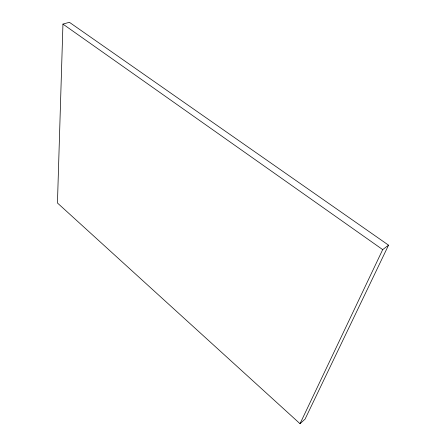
<?xml version="1.0" encoding="UTF-8"?>
<svg xmlns="http://www.w3.org/2000/svg" width="446" height="446" viewBox="0 0 446 446"><rect width="100%" height="100%" fill="white"/><g stroke="black" fill="none" stroke-linecap="round" stroke-linejoin="round"><path stroke-width="0.67" d="M62.947 24.09L57.45 203.008L300.03 423.7L305.07 419.106L388.55 245.172L69.392 22.3L62.947 24.09L382.696 249.615L388.55 245.172M300.03 423.7L382.696 249.615"/></g></svg>
